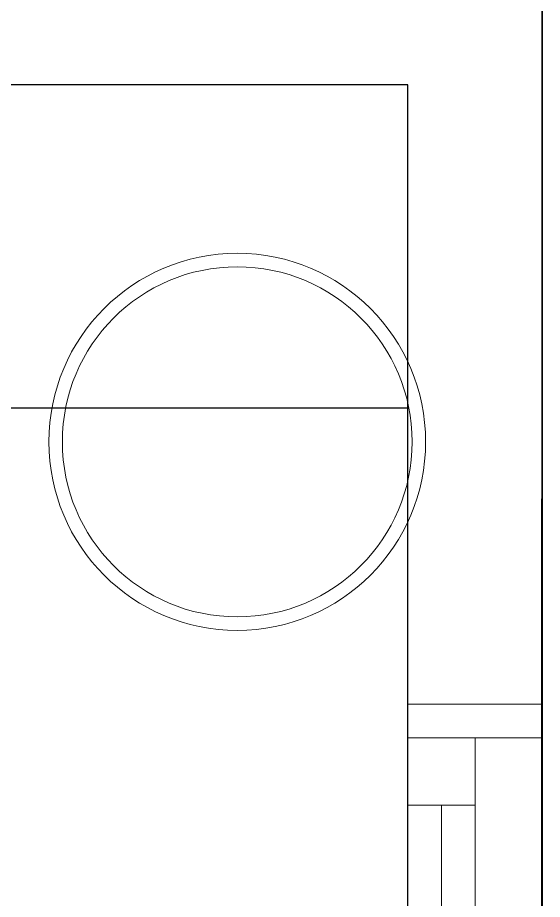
# Model space of a CAD drawing. Extents: x -560814 to 57327, y -29287 to 19916.
# Drawn here: x 42486 to 42876, y -6805 to -6150 of the extents above; entities that cross this region are included whole.
import ezdxf

# ---------------------------------------------------------------- set-up
doc = ezdxf.new("R2010")
doc.units = 0
doc.header["$LTSCALE"] = 0.25
doc.linetypes.add('DASHDOT', pattern=[25.4, 12.7, -6.35, 0, -6.35])
for name, color, linetype, lineweight in [('01-First Floor$0$Aluminum', 251, 'Continuous', 5), ('01-First Floor$0$LOADING', 253, 'Continuous', 5), ('01-First Floor$0$Walls', 251, 'Continuous', 5), ('E-LITE-CLNG-CNDT', 6, 'DASHDOT', 35)]:
    doc.layers.add(name, color=color, linetype=linetype, lineweight=lineweight)
doc.layers.add('01-First Floor$0$FALSE CEILING', color=251, linetype='Continuous')

# ---------------------------------------------------------------- blocks, each defined once
blk = doc.blocks.new('01-First Floor$0$WM00001-P')
at = {"layer": '01-First Floor$0$LOADING'}
for radius in [0.14, 0.13]:
    blk.add_circle((0, 0), radius, dxfattribs=at)
blk = doc.blocks.new('01-First Floor$0$A$C37be4daf')
at = {"layer": '01-First Floor$0$Aluminum'}
for p, q in [((1416.01, 598.24), (216.01, 598.24)), ((1341.01, 548.24), (1341.01, 598.24)), ((1391.01, 498.24), (1391.01, 598.24)), ((291.01, 573.24), (1341.01, 573.24)), ((1391.01, 548.24), (241.01, 548.24))]:
    blk.add_line(p, q, dxfattribs=at)
at = {"layer": '01-First Floor$0$Walls'}
blk.add_line((1416.01, 498.24), (1416.01, 598.24), dxfattribs=at)
blk = doc.blocks.new('01-First Floor')
at = {"layer": '01-First Floor$0$FALSE CEILING', "linetype": 'Continuous'}
blk.add_line((38576, -6440), (42776, -6440), dxfattribs=at)
at = {"layer": '01-First Floor$0$FALSE CEILING'}
for points in [[(42876, -2710), (44676, -2710), (44675.07, -12835.74), (42875.07, -12835.74)], [(38576, -9440), (42776, -9440), (42776, -6200), (38576, -6200)]]:
    blk.add_lwpolyline(points, close=True, dxfattribs=at)
at = {"layer": '01-First Floor$0$Walls'}
for p, q in [((42876, -5460), (42876, -8320)), ((42776, -6200), (38576, -6200)), ((42776, -6200), (42776, -8320))]:
    blk.add_line(p, q, dxfattribs=at)
at = {"rotation": 90}
blk.add_blockref('01-First Floor$0$A$C37be4daf', (43374.24, -8076.01), dxfattribs=at)
at = {"layer": '01-First Floor$0$LOADING', "extrusion": (-2.24019e-05, -2.26055e-18, -1), "xscale": -1000.000000000001, "yscale": 1000.000000000001, "zscale": 1000, "rotation": 180}
blk.add_blockref('01-First Floor$0$WM00001-P', (-42649.24, -6465.19, -0.89), dxfattribs=at)

msp = doc.modelspace()

# ---------------------------------------------------------------- block references
at = {"layer": 'E-LITE-CLNG-CNDT'}
msp.add_blockref('01-First Floor', (0, 0), dxfattribs=at)

doc.saveas('drawing.dxf')
